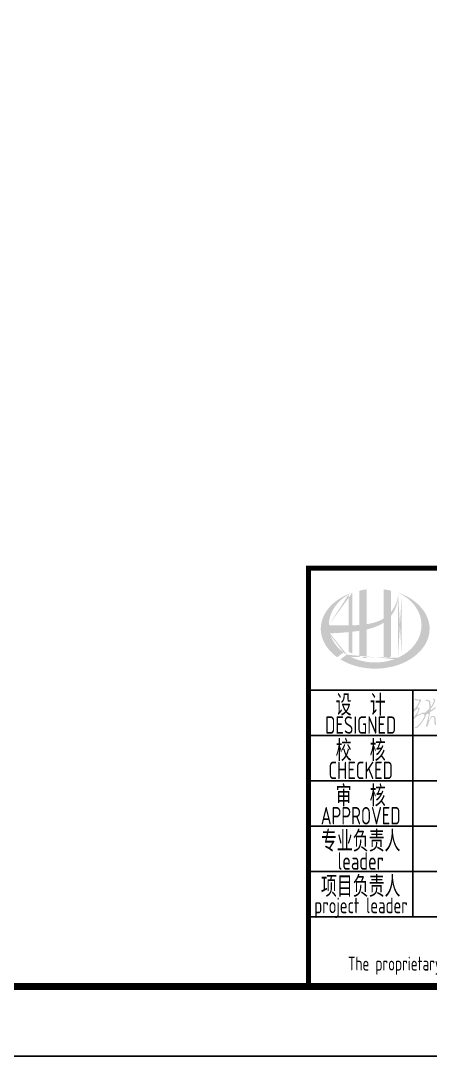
# Model space of a CAD drawing. Extents: x 5109802 to 7068445, y -422737 to 2032183.
# Drawn here: x 5170780 to 5176655, y -422737 to -407887 of the extents above; entities that cross this region are included whole.
import ezdxf
from ezdxf.enums import TextEntityAlignment as Align

# ---------------------------------------------------------------- set-up
doc = ezdxf.new("R2010")
doc.units = 0
doc.header["$LTSCALE"] = 1000
doc.header["$MEASUREMENT"] = 0
doc.layers.get('0').update_dxf_attribs({"linetype": 'CONTINUOUS'})
doc.layers.add('PUB_TITLE', color=4, linetype='CONTINUOUS')
doc.styles.add('AHD', font='sceie.shx', dxfattribs={"width": 0.7, "bigfont": 'sceic.shx'})

msp = doc.modelspace()

# ---------------------------------------------------------------- hatches: boundary and pattern name
h = msp.add_hatch(color=256)
edge = h.paths.add_edge_path()
edge.add_spline(control_points=[(5175743.7, -416615.7), (5175749.8, -416614.3), (5175755.9, -416612.9), (5175805, -416601), (5175847.6, -416588), (5175922.6, -416556.9), (5175955.5, -416539.9), (5175986.4, -416519.3)], knot_values=[61.629012, 61.629012, 61.629012, 61.629012, 63.3304306, 63.3304306, 75.3536336, 75.3536336, 85.3986489, 85.3986489, 85.3986489, 85.3986489], degree=3, periodic=0)
edge.add_line((5175986.4, -416519.3), (5175986.4, -417029.5))
edge.add_spline(control_points=[(5175986.4, -417029.5), (5176003.5, -417026.8), (5176020.6, -417023.5), (5176055.3, -417015.4), (5176073, -417010.6), (5176090.4, -417005.1)], knot_values=[4.9084564, 4.9084564, 4.9084564, 4.9084564, 4.9928212, 4.9928212, 5.0830337, 5.0830337, 5.0830337, 5.0830337], degree=3, periodic=0)
edge.add_line((5176090.4, -417005.1), (5176090.4, -416423.7))
edge.add_spline(control_points=[(5176090.4, -416423.7), (5176099, -416412.7), (5176107.2, -416401.4), (5176133.3, -416361.7), (5176149, -416331.8), (5176178.2, -416259), (5176189.4, -416215.2), (5176194.1, -416169.9), (5176194.3, -416168.6), (5176194.4, -416167.3)], knot_values=[97.9917441, 97.9917441, 97.9917441, 97.9917441, 101.6421898, 101.6421898, 110.3379755, 110.3379755, 121.9343221, 121.9343221, 122.2706915, 122.2706915, 122.2706915, 122.2706915], degree=3, periodic=0)
edge.add_line((5176194.4, -416167.3), (5176194.4, -416096.9))
edge.add_spline(control_points=[(5176194.4, -416096.9), (5176194.3, -416104.6), (5176193.9, -416112.2), (5176193.4, -416119.9)], knot_values=[126.194075, 126.194075, 126.194075, 126.194075, 128.3967624, 128.3967624, 128.3967624, 128.3967624], degree=3, periodic=0)
edge.add_spline(control_points=[(5176193.4, -416119.9), (5176192.9, -416126.1), (5176192.3, -416132.3), (5176191.5, -416138.6)], knot_values=[124.4170495, 124.4170495, 124.4170495, 124.4170495, 126.194075, 126.194075, 126.194075, 126.194075], degree=3, periodic=0)
edge.add_spline(control_points=[(5176191.5, -416138.6), (5176190.4, -416147.7), (5176188.9, -416156.8), (5176187.1, -416165.9)], knot_values=[121.8052898, 121.8052898, 121.8052898, 121.8052898, 124.4170495, 124.4170495, 124.4170495, 124.4170495], degree=3, periodic=0)
edge.add_spline(control_points=[(5176187.1, -416165.9), (5176184.7, -416178.1), (5176181.8, -416190.2), (5176178.3, -416202.2)], knot_values=[118.3157402, 118.3157402, 118.3157402, 118.3157402, 121.8052898, 121.8052898, 121.8052898, 121.8052898], degree=3, periodic=0)
edge.add_spline(control_points=[(5176178.3, -416202.2), (5176174.8, -416214.3), (5176170.7, -416226.3), (5176166.2, -416238.2)], knot_values=[114.7959879, 114.7959879, 114.7959879, 114.7959879, 118.3157402, 118.3157402, 118.3157402, 118.3157402], degree=3, periodic=0)
edge.add_spline(control_points=[(5176166.2, -416238.2), (5176161.7, -416249.9), (5176156.7, -416261.4), (5176151.3, -416272.8)], knot_values=[111.3296409, 111.3296409, 111.3296409, 111.3296409, 114.7959879, 114.7959879, 114.7959879, 114.7959879], degree=3, periodic=0)
edge.add_spline(control_points=[(5176151.3, -416272.8), (5176145.8, -416284.3), (5176139.8, -416295.7), (5176133.3, -416306.7)], knot_values=[107.7952896, 107.7952896, 107.7952896, 107.7952896, 111.3296409, 111.3296409, 111.3296409, 111.3296409], degree=3, periodic=0)
edge.add_spline(control_points=[(5176133.3, -416306.7), (5176127, -416317.6), (5176120.3, -416328.1), (5176113.2, -416338.4)], knot_values=[104.3435789, 104.3435789, 104.3435789, 104.3435789, 107.7952896, 107.7952896, 107.7952896, 107.7952896], degree=3, periodic=0)
edge.add_spline(control_points=[(5176113.2, -416338.4), (5176106, -416348.8), (5176098.3, -416358.8), (5176090.4, -416368.5)], knot_values=[100.8506997, 100.8506997, 100.8506997, 100.8506997, 104.3435789, 104.3435789, 104.3435789, 104.3435789], degree=3, periodic=0)
edge.add_line((5176090.4, -416368.5), (5176090.4, -416059.2))
edge.add_spline(control_points=[(5176090.4, -416059.2), (5176056.3, -416051.7), (5176021.5, -416045.8), (5175986.4, -416041.7)], knot_values=[4.4239994, 4.4239994, 4.4239994, 4.4239994, 4.5587406, 4.5587406, 4.5587406, 4.5587406], degree=3, periodic=0)
edge.add_line((5175986.4, -416041.7), (5175986.4, -416459.8))
edge.add_spline(control_points=[(5175986.4, -416459.8), (5175914.4, -416504.4), (5175830.2, -416527.6), (5175743.7, -416540.6)], knot_values=[63.2462151, 63.2462151, 63.2462151, 63.2462151, 87.6891235, 87.6891235, 87.6891235, 87.6891235], degree=3, periodic=0)
edge.add_line((5175743.7, -416540.6), (5175743.7, -416041.7))
edge.add_spline(control_points=[(5175743.7, -416041.7), (5175708.5, -416045.8), (5175673.8, -416051.7), (5175639.7, -416059.2)], knot_values=[4.8660382, 4.8660382, 4.8660382, 4.8660382, 5.0007773, 5.0007773, 5.0007773, 5.0007773], degree=3, periodic=0)
edge.add_line((5175639.7, -416059.2), (5175639.7, -416552.1))
edge.add_spline(control_points=[(5175639.7, -416552.1), (5175638, -416552.2), (5175603.1, -416554.8), (5175568.5, -416556.6), (5175535.7, -416557.6)], knot_values=[43.6573559, 43.6573559, 43.6573559, 43.6573559, 44.1342527, 53.4970917, 53.4970917, 53.4970917, 53.4970917], degree=3, periodic=0)
edge.add_line((5175535.7, -416557.6), (5175535.7, -416088.5))
edge.add_spline(control_points=[(5175535.7, -416088.5), (5175518.7, -416094.3), (5175501.9, -416100.6), (5175485.5, -416107.4)], knot_values=[5.1415698, 5.1415698, 5.1415698, 5.1415698, 5.2129208, 5.2129208, 5.2129208, 5.2129208], degree=3, periodic=0)
edge.add_spline(control_points=[(5175485.5, -416107.4), (5175478.6, -416110.2), (5175471.8, -416113.1), (5175439.5, -416127.3), (5175415, -416139.5), (5175391.5, -416152.7)], knot_values=[5.2129208, 5.2129208, 5.2129208, 5.2129208, 5.2429596, 5.2429596, 5.3556227, 5.3556227, 5.3556227, 5.3556227], degree=3, periodic=0)
edge.add_spline(control_points=[(5175391.5, -416152.7), (5175376.6, -416161.1), (5175362.2, -416169.8), (5175348.2, -416178.9)], knot_values=[5.3556227, 5.3556227, 5.3556227, 5.3556227, 5.4269737, 5.4269737, 5.4269737, 5.4269737], degree=3, periodic=0)
edge.add_spline(control_points=[(5175348.2, -416178.9), (5175340.8, -416183.8), (5175333.5, -416188.7), (5175320, -416198.2), (5175313.8, -416202.7), (5175307.6, -416207.3)], knot_values=[5.4269737, 5.4269737, 5.4269737, 5.4269737, 5.4647645, 5.4647645, 5.4983247, 5.4983247, 5.4983247, 5.4983247], degree=3, periodic=0)
edge.add_spline(control_points=[(5175307.6, -416207.3), (5175281.6, -416226.9), (5175257.5, -416247.7), (5175235.6, -416269.7)], knot_values=[5.4983247, 5.4983247, 5.4983247, 5.4983247, 5.6410266, 5.6410266, 5.6410266, 5.6410266], degree=3, periodic=0)
edge.add_spline(control_points=[(5175235.6, -416269.7), (5175228.6, -416276.7), (5175221.9, -416283.8), (5175201.4, -416306.4), (5175188.5, -416322.2), (5175176.7, -416338.4)], knot_values=[5.6410266, 5.6410266, 5.6410266, 5.6410266, 5.6865694, 5.6865694, 5.7837285, 5.7837285, 5.7837285, 5.7837285], degree=3, periodic=0)
edge.add_spline(control_points=[(5175176.7, -416338.4), (5175161.6, -416359.2), (5175148.3, -416380.6), (5175135.2, -416405.6), (5175133.6, -416408.7), (5175132, -416411.9)], knot_values=[5.7837285, 5.7837285, 5.7837285, 5.7837285, 5.9083744, 5.9083744, 5.9264305, 5.9264305, 5.9264305, 5.9264305], degree=3, periodic=0)
edge.add_spline(control_points=[(5175132, -416411.9), (5175119.5, -416437), (5175109.5, -416462.7), (5175102, -416488.6)], knot_values=[5.9264305, 5.9264305, 5.9264305, 5.9264305, 6.0691324, 6.0691324, 6.0691324, 6.0691324], degree=3, periodic=0)
edge.add_spline(control_points=[(5175102, -416488.6), (5175098.8, -416499.7), (5175096, -416510.9), (5175090.6, -416537), (5175088.4, -416552.1), (5175086.9, -416567.1)], knot_values=[6.0691324, 6.0691324, 6.0691324, 6.0691324, 6.1301793, 6.1301793, 6.2118343, 6.2118343, 6.2118343, 6.2118343], degree=3, periodic=0)
edge.add_spline(control_points=[(5175086.9, -416567.1), (5175085.7, -416580.3), (5175085, -416593.5), (5175085, -416606.7)], knot_values=[6.2118343, 6.2118343, 6.2118343, 6.2118343, 6.2831853, 6.2831853, 6.2831853, 6.2831853], degree=3, periodic=0)
edge.add_spline(control_points=[(5175085, -416606.7), (5175085, -416616), (5175085.4, -416625.4), (5175086, -416634.7)], knot_values=[6.2831853, 6.2831853, 6.2831853, 6.2831853, 6.3336547, 6.3336547, 6.3336547, 6.3336547], degree=3, periodic=0)
edge.add_spline(control_points=[(5175086, -416634.7), (5175087.2, -416653.3), (5175089.8, -416671.9), (5175093.5, -416690.5)], knot_values=[6.3336547, 6.3336547, 6.3336547, 6.3336547, 6.4345936, 6.4345936, 6.4345936, 6.4345936], degree=3, periodic=0)
edge.add_spline(control_points=[(5175093.5, -416690.5), (5175093.8, -416691.7), (5175094, -416692.9), (5175098, -416711.4), (5175102.7, -416728.6), (5175108.6, -416745.6)], knot_values=[6.4345936, 6.4345936, 6.4345936, 6.4345936, 6.4412784, 6.4412784, 6.5355325, 6.5355325, 6.5355325, 6.5355325], degree=3, periodic=0)
edge.add_spline(control_points=[(5175108.6, -416745.6), (5175114.8, -416763.8), (5175122.4, -416781.9), (5175131.1, -416799.7)], knot_values=[6.5355325, 6.5355325, 6.5355325, 6.5355325, 6.6364714, 6.6364714, 6.6364714, 6.6364714], degree=3, periodic=0)
edge.add_spline(control_points=[(5175131.1, -416799.7), (5175133.3, -416804.1), (5175135.6, -416808.6), (5175144.9, -416826.2), (5175152.6, -416839.3), (5175161, -416852.1)], knot_values=[6.6364714, 6.6364714, 6.6364714, 6.6364714, 6.6618943, 6.6618943, 6.7374102, 6.7374102, 6.7374102, 6.7374102], degree=3, periodic=0)
edge.add_spline(control_points=[(5175161, -416852.1), (5175172.2, -416869.3), (5175184.5, -416886.1), (5175198.1, -416902.5)], knot_values=[6.7374102, 6.7374102, 6.7374102, 6.7374102, 6.8383491, 6.8383491, 6.8383491, 6.8383491], degree=3, periodic=0)
edge.add_spline(control_points=[(5175198.1, -416902.5), (5175204, -416909.6), (5175210.1, -416916.7), (5175224.7, -416932.6), (5175233.2, -416941.5), (5175242.1, -416950.1)], knot_values=[6.8383491, 6.8383491, 6.8383491, 6.8383491, 6.8825101, 6.8825101, 6.939288, 6.939288, 6.939288, 6.939288], degree=3, periodic=0)
edge.add_spline(control_points=[(5175242.1, -416950.1), (5175257.9, -416965.5), (5175274.7, -416980.3), (5175292.6, -416994.5)], knot_values=[6.939288, 6.939288, 6.939288, 6.939288, 7.0402268, 7.0402268, 7.0402268, 7.0402268], degree=3, periodic=0)
edge.add_spline(control_points=[(5175292.6, -416994.5), (5175301.6, -417001.6), (5175310.8, -417008.6), (5175320.2, -417015.3)], knot_values=[7.0402268, 7.0402268, 7.0402268, 7.0402268, 7.0906963, 7.0906963, 7.0906963, 7.0906963], degree=3, periodic=0)
edge.add_line((5175320.2, -417015.3), (5175411.4, -416947))
edge.add_ellipse((5175865, -416554.7), major_axis=(665, 0), ratio=0.8066765, start_angle=192.81901, end_angle=226.98533, ccw=False)
edge.add_spline(control_points=[(5175216.6, -416673.7), (5175240.6, -416672.2), (5175264.7, -416670.8), (5175353.4, -416665.3), (5175418.2, -416661), (5175483.7, -416654.6)], knot_values=[11.3982633, 11.3982633, 11.3982633, 11.3982633, 18.4072897, 18.4072897, 37.1809397, 37.1809397, 37.1809397, 37.1809397], degree=3, periodic=0)
edge.add_line((5175483.7, -416654.6), (5175483.7, -416933.7))
edge.add_spline(control_points=[(5175483.7, -416933.7), (5175487.3, -416935.9), (5175490.9, -416938.1), (5175507.8, -416948.3), (5175521.6, -416955.9), (5175535.7, -416963.1)], knot_values=[4.0499446, 4.0499446, 4.0499446, 4.0499446, 4.0720206, 4.0720206, 4.153257, 4.153257, 4.153257, 4.153257], degree=3, periodic=0)
edge.add_line((5175535.7, -416963.1), (5175535.7, -416649.2))
edge.add_spline(control_points=[(5175535.7, -416649.2), (5175567.9, -416645.5), (5175600.3, -416641.3), (5175635.1, -416635.9), (5175637.4, -416635.5), (5175639.7, -416635.2)], knot_values=[42.1350086, 42.1350086, 42.1350086, 42.1350086, 51.3072277, 51.3072277, 51.9485742, 51.9485742, 51.9485742, 51.9485742], degree=3, periodic=0)
edge.add_line((5175639.7, -416635.2), (5175639.7, -417005.1))
edge.add_spline(control_points=[(5175639.7, -417005.1), (5175673.3, -417015.7), (5175708.2, -417023.9), (5175743.7, -417029.5)], knot_values=[4.3417397, 4.3417397, 4.3417397, 4.3417397, 4.5163155, 4.5163155, 4.5163155, 4.5163155], degree=3, periodic=0)
edge.add_line((5175743.7, -417029.5), (5175743.7, -416615.7))
edge = h.paths.add_edge_path(flags=16)
edge.add_ellipse((5175865, -416554.7), major_axis=(665, 0), ratio=0.8066765, start_angle=124.98746, end_angle=179.99898, ccw=False)
edge.add_line((5175483.7, -416115.2), (5175483.7, -416558.8))
edge.add_spline(control_points=[(5175483.7, -416558.8), (5175388.4, -416560.1), (5175294.4, -416557.1), (5175200, -416554.7)], knot_values=[11.2737302, 11.2737302, 11.2737302, 11.2737302, 38.6875129, 38.6875129, 38.6875129, 38.6875129], degree=3, periodic=0)
edge = h.paths.add_edge_path()
edge.add_spline(control_points=[(5175366.2, -417045.8), (5175397.3, -417064.8), (5175430.4, -417082.1), (5175515, -417119.3), (5175568.3, -417137.2), (5175679, -417163.7), (5175736.5, -417172.5), (5175852.6, -417180.2), (5175911.3, -417179.3), (5176026.9, -417167.8), (5176083.7, -417157.3), (5176192.8, -417127.2), (5176244.9, -417107.7), (5176341.8, -417060.8), (5176386.6, -417033.5), (5176466.5, -416972.5), (5176501.7, -416939), (5176561, -416867.5), (5176585.2, -416829.6), (5176621.5, -416751.5), (5176633.8, -416711.3), (5176646.4, -416630.1), (5176646.7, -416589.1), (5176635.2, -416507.6), (5176623.4, -416467.1), (5176587.8, -416388.4), (5176564, -416350.2), (5176505.2, -416278), (5176470.1, -416244), (5176390.3, -416182.4), (5176345.6, -416154.7), (5176264.4, -416114.9), (5176230, -416100.7), (5176194.4, -416088.5)], knot_values=[0.8864206, 0.8864206, 0.8864206, 0.8864206, 1.0405566, 1.0405566, 1.2611724, 1.2611724, 1.4817883, 1.4817883, 1.7024042, 1.7024042, 1.9230201, 1.9230201, 2.1436359, 2.1436359, 2.3642518, 2.3642518, 2.5848677, 2.5848677, 2.8054836, 2.8054836, 3.0260994, 3.0260994, 3.2467153, 3.2467153, 3.4685202, 3.4685202, 3.6903251, 3.6903251, 3.9121301, 3.9121301, 4.133935, 4.133935, 4.2832086, 4.2832086, 4.2832086, 4.2832086], degree=3, periodic=0)
edge.add_line((5176194.4, -416088.5), (5176194.4, -416088.5))
edge.add_spline(control_points=[(5176194.4, -416088.6), (5176194.4, -416091.4), (5176194.4, -416094.1), (5176194.4, -416096.9)], knot_values=[128.3967624, 128.3967624, 128.3967624, 128.3967624, 129.1921934, 129.1921934, 129.1921934, 129.1921934], degree=3, periodic=0)
edge.add_line((5176194.4, -416096.9), (5176194.4, -417020.8))
edge.add_ellipse((5175865, -416554.7), major_axis=(665, 0), ratio=0.8066765, start_angle=232.10542, end_angle=299.68334, ccw=False)
edge.add_line((5175456.6, -416978.1), (5175366.2, -417045.8))
edge = h.paths.add_edge_path(flags=16)
edge.add_ellipse((5175865, -416554.7), major_axis=(665, 0), ratio=0.8066765, start_angle=304.98746, end_angle=415.01211, ccw=False)
edge.add_line((5176246.4, -416994.2), (5176246.4, -416115.2))
h = msp.add_hatch(color=256)
edge = h.paths.add_edge_path()
edge.add_spline(control_points=[(5175743.7, -416615.7), (5175749.8, -416614.3), (5175755.9, -416612.9), (5175805, -416601), (5175847.6, -416588), (5175922.6, -416556.9), (5175955.5, -416539.9), (5175986.4, -416519.3)], knot_values=[61.629012, 61.629012, 61.629012, 61.629012, 63.3304306, 63.3304306, 75.3536336, 75.3536336, 85.3986489, 85.3986489, 85.3986489, 85.3986489], degree=3, periodic=0)
edge.add_line((5175986.4, -416519.3), (5175986.4, -417029.5))
edge.add_spline(control_points=[(5175986.4, -417029.5), (5176003.5, -417026.8), (5176020.6, -417023.5), (5176055.3, -417015.4), (5176073, -417010.6), (5176090.4, -417005.1)], knot_values=[4.9084564, 4.9084564, 4.9084564, 4.9084564, 4.9928212, 4.9928212, 5.0830337, 5.0830337, 5.0830337, 5.0830337], degree=3, periodic=0)
edge.add_line((5176090.4, -417005.1), (5176090.4, -416423.7))
edge.add_spline(control_points=[(5176090.4, -416423.7), (5176099, -416412.7), (5176107.2, -416401.4), (5176133.3, -416361.7), (5176149, -416331.8), (5176178.2, -416259), (5176189.4, -416215.2), (5176194.1, -416169.9), (5176194.3, -416168.6), (5176194.4, -416167.3)], knot_values=[97.9917441, 97.9917441, 97.9917441, 97.9917441, 101.6421898, 101.6421898, 110.3379755, 110.3379755, 121.9343221, 121.9343221, 122.2706915, 122.2706915, 122.2706915, 122.2706915], degree=3, periodic=0)
edge.add_line((5176194.4, -416167.3), (5176194.4, -416096.9))
edge.add_spline(control_points=[(5176194.4, -416096.9), (5176194.3, -416104.6), (5176193.9, -416112.2), (5176193.4, -416119.9)], knot_values=[126.194075, 126.194075, 126.194075, 126.194075, 128.3967624, 128.3967624, 128.3967624, 128.3967624], degree=3, periodic=0)
edge.add_spline(control_points=[(5176193.4, -416119.9), (5176192.9, -416126.1), (5176192.3, -416132.3), (5176191.5, -416138.6)], knot_values=[124.4170495, 124.4170495, 124.4170495, 124.4170495, 126.194075, 126.194075, 126.194075, 126.194075], degree=3, periodic=0)
edge.add_spline(control_points=[(5176191.5, -416138.6), (5176190.4, -416147.7), (5176188.9, -416156.8), (5176187.1, -416165.9)], knot_values=[121.8052898, 121.8052898, 121.8052898, 121.8052898, 124.4170495, 124.4170495, 124.4170495, 124.4170495], degree=3, periodic=0)
edge.add_spline(control_points=[(5176187.1, -416165.9), (5176184.7, -416178.1), (5176181.8, -416190.2), (5176178.3, -416202.2)], knot_values=[118.3157402, 118.3157402, 118.3157402, 118.3157402, 121.8052898, 121.8052898, 121.8052898, 121.8052898], degree=3, periodic=0)
edge.add_spline(control_points=[(5176178.3, -416202.2), (5176174.8, -416214.3), (5176170.7, -416226.3), (5176166.2, -416238.2)], knot_values=[114.7959879, 114.7959879, 114.7959879, 114.7959879, 118.3157402, 118.3157402, 118.3157402, 118.3157402], degree=3, periodic=0)
edge.add_spline(control_points=[(5176166.2, -416238.2), (5176161.7, -416249.9), (5176156.7, -416261.4), (5176151.3, -416272.8)], knot_values=[111.3296409, 111.3296409, 111.3296409, 111.3296409, 114.7959879, 114.7959879, 114.7959879, 114.7959879], degree=3, periodic=0)
edge.add_spline(control_points=[(5176151.3, -416272.8), (5176145.8, -416284.3), (5176139.8, -416295.7), (5176133.3, -416306.7)], knot_values=[107.7952896, 107.7952896, 107.7952896, 107.7952896, 111.3296409, 111.3296409, 111.3296409, 111.3296409], degree=3, periodic=0)
edge.add_spline(control_points=[(5176133.3, -416306.7), (5176127, -416317.6), (5176120.3, -416328.1), (5176113.2, -416338.4)], knot_values=[104.3435789, 104.3435789, 104.3435789, 104.3435789, 107.7952896, 107.7952896, 107.7952896, 107.7952896], degree=3, periodic=0)
edge.add_spline(control_points=[(5176113.2, -416338.4), (5176106, -416348.8), (5176098.3, -416358.8), (5176090.4, -416368.5)], knot_values=[100.8506997, 100.8506997, 100.8506997, 100.8506997, 104.3435789, 104.3435789, 104.3435789, 104.3435789], degree=3, periodic=0)
edge.add_line((5176090.4, -416368.5), (5176090.4, -416059.2))
edge.add_spline(control_points=[(5176090.4, -416059.2), (5176056.3, -416051.7), (5176021.5, -416045.8), (5175986.4, -416041.7)], knot_values=[4.4239994, 4.4239994, 4.4239994, 4.4239994, 4.5587406, 4.5587406, 4.5587406, 4.5587406], degree=3, periodic=0)
edge.add_line((5175986.4, -416041.7), (5175986.4, -416459.8))
edge.add_spline(control_points=[(5175986.4, -416459.8), (5175914.4, -416504.4), (5175830.2, -416527.6), (5175743.7, -416540.6)], knot_values=[63.2462151, 63.2462151, 63.2462151, 63.2462151, 87.6891235, 87.6891235, 87.6891235, 87.6891235], degree=3, periodic=0)
edge.add_line((5175743.7, -416540.6), (5175743.7, -416041.7))
edge.add_spline(control_points=[(5175743.7, -416041.7), (5175708.5, -416045.8), (5175673.8, -416051.7), (5175639.7, -416059.2)], knot_values=[4.8660382, 4.8660382, 4.8660382, 4.8660382, 5.0007773, 5.0007773, 5.0007773, 5.0007773], degree=3, periodic=0)
edge.add_line((5175639.7, -416059.2), (5175639.7, -416552.1))
edge.add_spline(control_points=[(5175639.7, -416552.1), (5175638, -416552.2), (5175603.1, -416554.8), (5175568.5, -416556.6), (5175535.7, -416557.6)], knot_values=[43.6573559, 43.6573559, 43.6573559, 43.6573559, 44.1342527, 53.4970917, 53.4970917, 53.4970917, 53.4970917], degree=3, periodic=0)
edge.add_line((5175535.7, -416557.6), (5175535.7, -416088.5))
edge.add_spline(control_points=[(5175535.7, -416088.5), (5175518.7, -416094.3), (5175501.9, -416100.6), (5175485.5, -416107.4)], knot_values=[5.1415698, 5.1415698, 5.1415698, 5.1415698, 5.2129208, 5.2129208, 5.2129208, 5.2129208], degree=3, periodic=0)
edge.add_spline(control_points=[(5175485.5, -416107.4), (5175478.6, -416110.2), (5175471.8, -416113.1), (5175439.5, -416127.3), (5175415, -416139.5), (5175391.5, -416152.7)], knot_values=[5.2129208, 5.2129208, 5.2129208, 5.2129208, 5.2429596, 5.2429596, 5.3556227, 5.3556227, 5.3556227, 5.3556227], degree=3, periodic=0)
edge.add_spline(control_points=[(5175391.5, -416152.7), (5175376.6, -416161.1), (5175362.2, -416169.8), (5175348.2, -416178.9)], knot_values=[5.3556227, 5.3556227, 5.3556227, 5.3556227, 5.4269737, 5.4269737, 5.4269737, 5.4269737], degree=3, periodic=0)
edge.add_spline(control_points=[(5175348.2, -416178.9), (5175340.8, -416183.8), (5175333.5, -416188.7), (5175320, -416198.2), (5175313.8, -416202.7), (5175307.6, -416207.3)], knot_values=[5.4269737, 5.4269737, 5.4269737, 5.4269737, 5.4647645, 5.4647645, 5.4983247, 5.4983247, 5.4983247, 5.4983247], degree=3, periodic=0)
edge.add_spline(control_points=[(5175307.6, -416207.3), (5175281.6, -416226.9), (5175257.5, -416247.7), (5175235.6, -416269.7)], knot_values=[5.4983247, 5.4983247, 5.4983247, 5.4983247, 5.6410266, 5.6410266, 5.6410266, 5.6410266], degree=3, periodic=0)
edge.add_spline(control_points=[(5175235.6, -416269.7), (5175228.6, -416276.7), (5175221.9, -416283.8), (5175201.4, -416306.4), (5175188.5, -416322.2), (5175176.7, -416338.4)], knot_values=[5.6410266, 5.6410266, 5.6410266, 5.6410266, 5.6865694, 5.6865694, 5.7837285, 5.7837285, 5.7837285, 5.7837285], degree=3, periodic=0)
edge.add_spline(control_points=[(5175176.7, -416338.4), (5175161.6, -416359.2), (5175148.3, -416380.6), (5175135.2, -416405.6), (5175133.6, -416408.7), (5175132, -416411.9)], knot_values=[5.7837285, 5.7837285, 5.7837285, 5.7837285, 5.9083744, 5.9083744, 5.9264305, 5.9264305, 5.9264305, 5.9264305], degree=3, periodic=0)
edge.add_spline(control_points=[(5175132, -416411.9), (5175119.5, -416437), (5175109.5, -416462.7), (5175102, -416488.6)], knot_values=[5.9264305, 5.9264305, 5.9264305, 5.9264305, 6.0691324, 6.0691324, 6.0691324, 6.0691324], degree=3, periodic=0)
edge.add_spline(control_points=[(5175102, -416488.6), (5175098.8, -416499.7), (5175096, -416510.9), (5175090.6, -416537), (5175088.4, -416552.1), (5175086.9, -416567.1)], knot_values=[6.0691324, 6.0691324, 6.0691324, 6.0691324, 6.1301793, 6.1301793, 6.2118343, 6.2118343, 6.2118343, 6.2118343], degree=3, periodic=0)
edge.add_spline(control_points=[(5175086.9, -416567.1), (5175085.7, -416580.3), (5175085, -416593.5), (5175085, -416606.7)], knot_values=[6.2118343, 6.2118343, 6.2118343, 6.2118343, 6.2831853, 6.2831853, 6.2831853, 6.2831853], degree=3, periodic=0)
edge.add_spline(control_points=[(5175085, -416606.7), (5175085, -416616), (5175085.4, -416625.4), (5175086, -416634.7)], knot_values=[6.2831853, 6.2831853, 6.2831853, 6.2831853, 6.3336547, 6.3336547, 6.3336547, 6.3336547], degree=3, periodic=0)
edge.add_spline(control_points=[(5175086, -416634.7), (5175087.2, -416653.3), (5175089.8, -416671.9), (5175093.5, -416690.5)], knot_values=[6.3336547, 6.3336547, 6.3336547, 6.3336547, 6.4345936, 6.4345936, 6.4345936, 6.4345936], degree=3, periodic=0)
edge.add_spline(control_points=[(5175093.5, -416690.5), (5175093.8, -416691.7), (5175094, -416692.9), (5175098, -416711.4), (5175102.7, -416728.6), (5175108.6, -416745.6)], knot_values=[6.4345936, 6.4345936, 6.4345936, 6.4345936, 6.4412784, 6.4412784, 6.5355325, 6.5355325, 6.5355325, 6.5355325], degree=3, periodic=0)
edge.add_spline(control_points=[(5175108.6, -416745.6), (5175114.8, -416763.8), (5175122.4, -416781.9), (5175131.1, -416799.7)], knot_values=[6.5355325, 6.5355325, 6.5355325, 6.5355325, 6.6364714, 6.6364714, 6.6364714, 6.6364714], degree=3, periodic=0)
edge.add_spline(control_points=[(5175131.1, -416799.7), (5175133.3, -416804.1), (5175135.6, -416808.6), (5175144.9, -416826.2), (5175152.6, -416839.3), (5175161, -416852.1)], knot_values=[6.6364714, 6.6364714, 6.6364714, 6.6364714, 6.6618943, 6.6618943, 6.7374102, 6.7374102, 6.7374102, 6.7374102], degree=3, periodic=0)
edge.add_spline(control_points=[(5175161, -416852.1), (5175172.2, -416869.3), (5175184.5, -416886.1), (5175198.1, -416902.5)], knot_values=[6.7374102, 6.7374102, 6.7374102, 6.7374102, 6.8383491, 6.8383491, 6.8383491, 6.8383491], degree=3, periodic=0)
edge.add_spline(control_points=[(5175198.1, -416902.5), (5175204, -416909.6), (5175210.1, -416916.7), (5175224.7, -416932.6), (5175233.2, -416941.5), (5175242.1, -416950.1)], knot_values=[6.8383491, 6.8383491, 6.8383491, 6.8383491, 6.8825101, 6.8825101, 6.939288, 6.939288, 6.939288, 6.939288], degree=3, periodic=0)
edge.add_spline(control_points=[(5175242.1, -416950.1), (5175257.9, -416965.5), (5175274.7, -416980.3), (5175292.6, -416994.5)], knot_values=[6.939288, 6.939288, 6.939288, 6.939288, 7.0402268, 7.0402268, 7.0402268, 7.0402268], degree=3, periodic=0)
edge.add_spline(control_points=[(5175292.6, -416994.5), (5175301.6, -417001.6), (5175310.8, -417008.6), (5175320.2, -417015.3)], knot_values=[7.0402268, 7.0402268, 7.0402268, 7.0402268, 7.0906963, 7.0906963, 7.0906963, 7.0906963], degree=3, periodic=0)
edge.add_line((5175320.2, -417015.3), (5175411.4, -416947))
edge.add_ellipse((5175865, -416554.7), major_axis=(665, 0), ratio=0.8066765, start_angle=192.81901, end_angle=226.98533, ccw=False)
edge.add_spline(control_points=[(5175216.6, -416673.7), (5175240.6, -416672.2), (5175264.7, -416670.8), (5175353.4, -416665.3), (5175418.2, -416661), (5175483.7, -416654.6)], knot_values=[11.3982633, 11.3982633, 11.3982633, 11.3982633, 18.4072897, 18.4072897, 37.1809397, 37.1809397, 37.1809397, 37.1809397], degree=3, periodic=0)
edge.add_line((5175483.7, -416654.6), (5175483.7, -416933.7))
edge.add_spline(control_points=[(5175483.7, -416933.7), (5175487.3, -416935.9), (5175490.9, -416938.1), (5175507.8, -416948.3), (5175521.6, -416955.9), (5175535.7, -416963.1)], knot_values=[4.0499446, 4.0499446, 4.0499446, 4.0499446, 4.0720206, 4.0720206, 4.153257, 4.153257, 4.153257, 4.153257], degree=3, periodic=0)
edge.add_line((5175535.7, -416963.1), (5175535.7, -416649.2))
edge.add_spline(control_points=[(5175535.7, -416649.2), (5175567.9, -416645.5), (5175600.3, -416641.3), (5175635.1, -416635.9), (5175637.4, -416635.5), (5175639.7, -416635.2)], knot_values=[42.1350086, 42.1350086, 42.1350086, 42.1350086, 51.3072277, 51.3072277, 51.9485742, 51.9485742, 51.9485742, 51.9485742], degree=3, periodic=0)
edge.add_line((5175639.7, -416635.2), (5175639.7, -417005.1))
edge.add_spline(control_points=[(5175639.7, -417005.1), (5175673.3, -417015.7), (5175708.2, -417023.9), (5175743.7, -417029.5)], knot_values=[4.3417397, 4.3417397, 4.3417397, 4.3417397, 4.5163155, 4.5163155, 4.5163155, 4.5163155], degree=3, periodic=0)
edge.add_line((5175743.7, -417029.5), (5175743.7, -416615.7))
edge = h.paths.add_edge_path(flags=16)
edge.add_ellipse((5175865, -416554.7), major_axis=(665, 0), ratio=0.8066765, start_angle=124.98746, end_angle=179.99898, ccw=False)
edge.add_line((5175483.7, -416115.2), (5175483.7, -416558.8))
edge.add_spline(control_points=[(5175483.7, -416558.8), (5175388.4, -416560.1), (5175294.4, -416557.1), (5175200, -416554.7)], knot_values=[11.2737302, 11.2737302, 11.2737302, 11.2737302, 38.6875129, 38.6875129, 38.6875129, 38.6875129], degree=3, periodic=0)
edge = h.paths.add_edge_path()
edge.add_spline(control_points=[(5175366.2, -417045.8), (5175397.3, -417064.8), (5175430.4, -417082.1), (5175515, -417119.3), (5175568.3, -417137.2), (5175679, -417163.7), (5175736.5, -417172.5), (5175852.6, -417180.2), (5175911.3, -417179.3), (5176026.9, -417167.8), (5176083.7, -417157.3), (5176192.8, -417127.2), (5176244.9, -417107.7), (5176341.8, -417060.8), (5176386.6, -417033.5), (5176466.5, -416972.5), (5176501.7, -416939), (5176561, -416867.5), (5176585.2, -416829.6), (5176621.5, -416751.5), (5176633.8, -416711.3), (5176646.4, -416630.1), (5176646.7, -416589.1), (5176635.2, -416507.6), (5176623.4, -416467.1), (5176587.8, -416388.4), (5176564, -416350.2), (5176505.2, -416278), (5176470.1, -416244), (5176390.3, -416182.4), (5176345.6, -416154.7), (5176264.4, -416114.9), (5176230, -416100.7), (5176194.4, -416088.5)], knot_values=[0.8864206, 0.8864206, 0.8864206, 0.8864206, 1.0405566, 1.0405566, 1.2611724, 1.2611724, 1.4817883, 1.4817883, 1.7024042, 1.7024042, 1.9230201, 1.9230201, 2.1436359, 2.1436359, 2.3642518, 2.3642518, 2.5848677, 2.5848677, 2.8054836, 2.8054836, 3.0260994, 3.0260994, 3.2467153, 3.2467153, 3.4685202, 3.4685202, 3.6903251, 3.6903251, 3.9121301, 3.9121301, 4.133935, 4.133935, 4.2832086, 4.2832086, 4.2832086, 4.2832086], degree=3, periodic=0)
edge.add_line((5176194.4, -416088.5), (5176194.4, -416088.5))
edge.add_spline(control_points=[(5176194.4, -416088.6), (5176194.4, -416091.4), (5176194.4, -416094.1), (5176194.4, -416096.9)], knot_values=[128.3967624, 128.3967624, 128.3967624, 128.3967624, 129.1921934, 129.1921934, 129.1921934, 129.1921934], degree=3, periodic=0)
edge.add_line((5176194.4, -416096.9), (5176194.4, -417020.8))
edge.add_ellipse((5175865, -416554.7), major_axis=(665, 0), ratio=0.8066765, start_angle=232.10542, end_angle=299.68334, ccw=False)
edge.add_line((5175456.6, -416978.1), (5175366.2, -417045.8))
edge = h.paths.add_edge_path(flags=16)
edge.add_ellipse((5175865, -416554.7), major_axis=(665, 0), ratio=0.8066765, start_angle=304.98746, end_angle=415.01211, ccw=False)
edge.add_line((5176246.4, -416994.2), (5176246.4, -416115.2))
at = {"linetype": 'Continuous'}
h = msp.add_hatch(color=0, dxfattribs=at)
h.paths.add_polyline_path([(5176522.2, -417648.1), (5176522.2, -417618.1), (5176472.2, -417623.1), (5176452.2, -417608.1), (5176437.2, -417608.1), (5176427.2, -417628.1), (5176502.2, -417643.1), (5176467.2, -417708.1), (5176407.2, -417783.1), (5176407.2, -417793.1), (5176422.2, -417793.1), (5176472.2, -417753.1), (5176482.2, -417758.1), (5176482.2, -417773.1), (5176467.2, -417808.1), (5176407.2, -417893.1), (5176422.2, -417898.1), (5176462.2, -417863.1), (5176522.2, -417833.1), (5176557.2, -417828.1), (5176572.2, -417843.1), (5176567.2, -417873.1), (5176522.2, -417948.1), (5176467.2, -418008.1), (5176437.2, -418018.1), (5176437.2, -418028.1), (5176447.2, -418033.1), (5176472.2, -418023.1), (5176517.2, -417978.1), (5176582.2, -417883.1), (5176597.2, -417838.1), (5176622.2, -417823.1), (5176632.2, -417828.1), (5176632.2, -417848.1), (5176592.2, -418008.1), (5176607.2, -418013.1), (5176617.2, -418003.1), (5176642.2, -417923.1), (5176672.2, -417878.1), (5176697.2, -417868.1), (5176712.2, -417888.1), (5176717.2, -417978.1), (5176737.2, -417988.1), (5176732.2, -417888.1), (5176712.2, -417858.1), (5176677.2, -417858.1), (5176657.2, -417878.1), (5176642.2, -417913.1), (5176632.2, -417913.1), (5176652.2, -417803.1), (5176732.2, -417748.1), (5176737.2, -417738.1), (5176727.2, -417733.1), (5176707.2, -417743.1), (5176662.2, -417778.1), (5176662.2, -417748.1), (5176692.2, -417713.1), (5176722.2, -417653.1), (5176727.2, -417623.1), (5176717.2, -417613.1), (5176692.2, -417608.1), (5176692.2, -417618.1), (5176707.2, -417628.1), (5176707.2, -417643.1), (5176682.2, -417698.1), (5176662.2, -417718.1), (5176652.2, -417643.1), (5176617.2, -417623.1), (5176582.2, -417628.1), (5176582.2, -417643.1), (5176587.2, -417633.1), (5176592.2, -417643.1), (5176612.2, -417638.1), (5176637.2, -417658.1), (5176642.2, -417748.1), (5176582.2, -417808.1), (5176552.2, -417808.1), (5176472.2, -417843.1), (5176467.2, -417838.1), (5176497.2, -417773.1), (5176497.2, -417738.1), (5176472.2, -417738.1), (5176467.2, -417728.1), (5176487.2, -417708.1), (5176507.2, -417663.1)])
h.paths.add_polyline_path([(5177107.2, -417673.1), (5177207.2, -417643.1), (5177222.2, -417648.1), (5177212.2, -417658.1), (5177222.2, -417658.1), (5177247.2, -417638.1), (5177272.2, -417633.1), (5177272.2, -417618.1), (5177242.2, -417618.1), (5177192.2, -417638.1), (5177172.2, -417638.1), (5176982.2, -417713.1), (5176987.2, -417728.1), (5176997.2, -417728.1)])
h.paths.add_polyline_path([(5177042.2, -417813.1), (5177067.2, -417788.1), (5177082.2, -417788.1), (5177097.2, -417803.1), (5177092.2, -417833.1), (5177067.2, -417888.1), (5177067.2, -417938.1), (5177087.2, -417968.1), (5177107.2, -417958.1), (5177127.2, -417918.1), (5177132.2, -417838.1), (5177122.2, -417803.1), (5177167.2, -417758.1), (5177182.2, -417768.1), (5177187.2, -417828.1), (5177172.2, -417978.1), (5177192.2, -417983.1), (5177202.2, -417938.1), (5177207.2, -417788.1), (5177237.2, -417728.1), (5177257.2, -417708.1), (5177282.2, -417708.1), (5177292.2, -417728.1), (5177292.2, -417808.1), (5177242.2, -417868.1), (5177232.2, -417903.1), (5177252.2, -417898.1), (5177252.2, -417883.1), (5177277.2, -417848.1), (5177287.2, -417853.1), (5177287.2, -418008.1), (5177302.2, -418023.1), (5177317.2, -418018.1), (5177317.2, -417978.1), (5177307.2, -417913.1), (5177307.2, -417828.1), (5177322.2, -417798.1), (5177357.2, -417768.1), (5177342.2, -417778.1), (5177312.2, -417778.1), (5177307.2, -417703.1), (5177292.2, -417693.1), (5177247.2, -417698.1), (5177202.2, -417768.1), (5177182.2, -417743.1), (5177152.2, -417748.1), (5177112.2, -417788.1), (5177087.2, -417773.1), (5177057.2, -417778.1), (5177032.2, -417813.1), (5177027.2, -417778.1), (5177012.2, -417778.1), (5177012.2, -417783.1), (5177012.2, -417868.1), (5176997.2, -417958.1), (5176997.2, -418008.1), (5177012.2, -418008.1), (5177027.2, -417868.1)])
h.paths.add_polyline_path([(5177757.2, -417623.1), (5177792.2, -417613.1), (5177797.2, -417618.1), (5177777.2, -417653.1), (5177787.2, -417648.1), (5177847.2, -417588.1), (5177967.2, -417548.1), (5177972.2, -417538.1), (5177952.2, -417533.1), (5177942.2, -417543.1), (5177907.2, -417548.1), (5177852.2, -417573.1), (5177842.2, -417563.1), (5177862.2, -417523.1), (5177862.2, -417508.1), (5177852.2, -417503.1), (5177817.2, -417583.1), (5177737.2, -417623.1), (5177722.2, -417618.1), (5177712.2, -417573.1), (5177697.2, -417568.1), (5177697.2, -417603.1), (5177707.2, -417633.1), (5177642.2, -417663.1), (5177672.2, -417668.1), (5177682.2, -417658.1), (5177707.2, -417653.1), (5177727.2, -417683.1), (5177762.2, -417693.1), (5177717.2, -417743.1), (5177712.2, -417758.1), (5177597.2, -417863.1), (5177592.2, -417883.1), (5177632.2, -417888.1), (5177682.2, -417863.1), (5177737.2, -417823.1), (5177747.2, -417833.1), (5177747.2, -417863.1), (5177672.2, -417943.1), (5177672.2, -417953.1), (5177702.2, -417943.1), (5177757.2, -417948.1), (5177767.2, -417938.1), (5177767.2, -417868.1), (5177822.2, -417828.1), (5177847.2, -417828.1), (5177857.2, -417838.1), (5177857.2, -417858.1), (5177872.2, -417858.1), (5177882.2, -417838.1), (5177867.2, -417813.1), (5177807.2, -417818.1), (5177782.2, -417838.1), (5177767.2, -417838.1), (5177762.2, -417818.1), (5177807.2, -417788.1), (5177802.2, -417763.1), (5177792.2, -417753.1), (5177792.2, -417778.1), (5177782.2, -417788.1), (5177767.2, -417783.1), (5177767.2, -417748.1), (5177782.2, -417743.1), (5177762.2, -417718.1), (5177772.2, -417708.1), (5177772.2, -417693.1), (5177762.2, -417688.1), (5177767.2, -417673.1), (5177747.2, -417678.1), (5177727.2, -417648.1)])
h.paths.add_polyline_path([(5177947.2, -417693.1), (5177937.2, -417668.1), (5177942.2, -417643.1), (5177927.2, -417628.1), (5177922.2, -417673.1), (5177942.2, -417813.1), (5177937.2, -417863.1), (5177947.2, -417913.1), (5177947.2, -418023.1), (5177937.2, -418033.1), (5177902.2, -418038.1), (5177912.2, -418048.1), (5177962.2, -418048.1), (5177967.2, -417988.1), (5177967.2, -417953.1)])

# ---------------------------------------------------------------- linework, layer by layer
for p, q in [((5174907.2, -417487.3), (5192907.2, -417487.3)), ((5176407.2, -420737.3), (5176407.2, -417487.3)), ((5176407.2, -420737.3), (5176407.2, -417487.3)), ((5174907.2, -418137.3), (5180407.2, -418137.3)), ((5174907.2, -418787.3), (5180407.2, -418787.3)), ((5174907.2, -419437.3), (5180407.2, -419437.3)), ((5174907.2, -420087.3), (5192907.2, -420087.3)), ((5174907.2, -420737.3), (5192907.2, -420737.3)), ((5174907.2, -421737.3), (5192907.2, -421737.3))]:
    msp.add_line(p, q)
msp.add_lwpolyline([(5192907.2, -415737.3, 70, 70, 0), (5174907.2, -415737.3, 70, 70, 0), (5174907.2, -421737.3, 0, 0, 0)], format="xyseb")
at = {"const_width": 70}
msp.add_lwpolyline([(5174907.2, -415737.3), (5174907.2, -421737.3)], dxfattribs=at)
at = {"layer": 'PUB_TITLE', "color": 4}
msp.add_lwpolyline([(5109807.2, -422737.3), (5193907.2, -422737.3), (5193907.2, -363337.3), (5109807.2, -363337.3)], close=True, dxfattribs=at)
at = {"layer": 'PUB_TITLE', "color": 4, "const_width": 100}
msp.add_lwpolyline([(5112307.2, -421737.3), (5192907.2, -421737.3), (5192907.2, -364337.3), (5112307.2, -364337.3)], close=True, dxfattribs=at)

# ---------------------------------------------------------------- texts
at = {"style": 'AHD', "width": 0.8}
for s, height, p in [('设  计', 300, (5175657.2, -417687.3)), ('设  计', 300, (5175657.2, -417687.3)), ('DESIGNED', 250, (5175657.2, -417987.3)), ('DESIGNED', 250, (5175657.2, -417987.3)), ('校  核', 300, (5175657.2, -418337.3)), ('校  核', 300, (5175657.2, -418337.3)), ('CHECKED', 250, (5175657.2, -418637.3)), ('CHECKED', 250, (5175657.2, -418637.3)), ('审  核', 300, (5175657.2, -418987.3)), ('审  核', 300, (5175657.2, -418987.3)), ('APPROVED', 250, (5175657.2, -419287.3)), ('APPROVED', 250, (5175657.2, -419287.3)), ('专业负责人', 300, (5175657.2, -419637.3)), ('leader', 250, (5175657.2, -419937.3)), ('项目负责人', 300, (5175657.2, -420287.3)), ('project leader', 225, (5175661.3, -420607.3)), ('The proprietary right of this document belongs to Anhui Huadong Chemical And Medical Engineering  Co.,Ltd.  and any replication or transfer to the 3rd. side is forbidden without its permission. ', 200, (5183907.2, -421437.3))]:
    msp.add_text(s, height=height, dxfattribs=at).set_placement(p, align=Align.MIDDLE)

doc.saveas('drawing.dxf')
